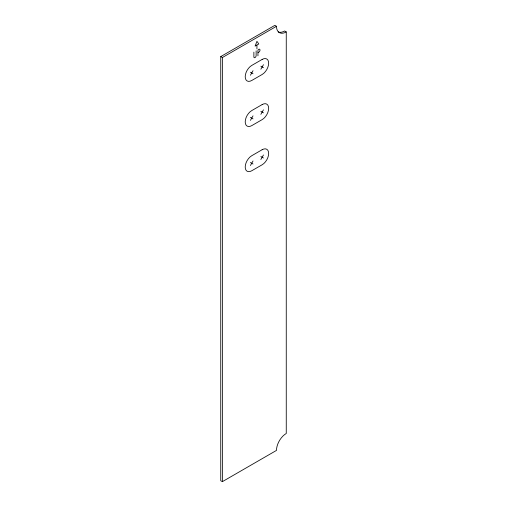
<?xml version="1.0" encoding="UTF-8"?>
<svg xmlns="http://www.w3.org/2000/svg" width="507" height="507" viewBox="0 0 507 507"><rect width="100%" height="100%" fill="white"/><g stroke="black" fill="none" stroke-linecap="round" stroke-linejoin="round"><path stroke-width="0.76" d="M250.42 75.232L253.025 70.72M260.845 69.212L263.45 64.7M250.42 120.374L253.025 115.862M260.845 114.354L263.45 109.842M250.42 165.516L253.025 161.004M260.845 159.502L263.45 154.984M220.741 56.594L274.857 25.35L276.486 26.288A13.822 7.979 -60 0 0 286.259 31.935L286.259 433.479A13.822 7.979 -60 0 0 276.486 450.406L222.37 481.65L220.741 480.712L220.741 56.594L222.37 57.532L276.486 26.288M256.808 45.104L255.091 46.093L256.935 41.34L258.785 43.963L256.935 45.028L256.935 48.862M258.069 52.614L258.741 52.227A1.774 1.027 -60 0 0 259.996 50.047A1.774 1.027 -60 0 0 258.741 49.325L258.551 49.433A0.862 0.501 -60 0 0 257.943 50.491L257.943 55.808M286.259 31.935L284.63 30.99A13.822 7.979 -60 0 1 278.273 31.954M260.845 66.202L263.45 67.71M250.42 72.222L253.025 73.73M260.845 111.35L263.45 112.852M250.42 117.364L253.025 118.872M260.845 156.492L263.45 157.994M250.42 162.506L253.025 164.015M256.13 50.833L256.13 55.618A1.591 0.919 -60 0 1 255.002 57.57A1.591 0.919 -60 0 1 253.874 56.917L253.874 52.132M222.37 57.532L222.37 481.65M262.151 59.433L251.726 65.454A9.215 5.317 -60 0 0 245.211 76.734A9.215 5.317 -60 0 0 251.726 80.499L262.151 74.478A9.215 5.317 -60 0 0 268.666 63.198A9.215 5.317 -60 0 0 262.151 59.433M262.151 104.575L251.726 110.596A9.215 5.317 -60 0 0 245.211 121.883A9.215 5.317 -60 0 0 251.726 125.641L262.151 119.62A9.215 5.317 -60 0 0 268.666 108.34A9.215 5.317 -60 0 0 262.151 104.575M262.151 149.717L251.726 155.738A9.215 5.317 -60 0 0 245.211 167.025A9.215 5.317 -60 0 0 251.726 170.783L262.151 164.769A9.215 5.317 -60 0 0 268.666 153.482A9.215 5.317 -60 0 0 262.151 149.717"/></g></svg>
